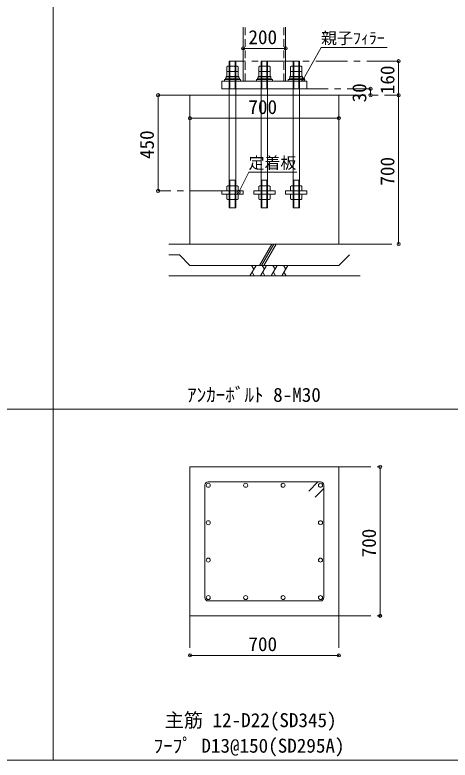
# Model space of a CAD drawing. Units: millimetres, scale not verified. Extents: x -24459 to 24278, y -16646 to 17081.
# Drawn here: x -12139 to -10092, y 1189 to 4694 of the extents above; entities that cross this region are included whole.
import ezdxf
from ezdxf.enums import TextEntityAlignment as Align

# ---------------------------------------------------------------- set-up
doc = ezdxf.new("R2010")
doc.units = ezdxf.units.MM
doc.header["$LTSCALE"] = 30
doc.header["$PDMODE"] = 32
doc.header["$PDSIZE"] = 15
doc.linetypes.add('CHAIN1', pattern=[8, 5, -1, 1, -1])
doc.linetypes.add('DASHED1', pattern=[1.8, 1.2, -0.6])
for name, color, linetype, lineweight in [('0-0_0-0', 7, 'Continuous', 18), ('0-1_補助線', 7, 'Continuous', 18), ('0-3_通り芯', 7, 'Continuous', 18), ('0-4_ＲＣ部材', 7, 'Continuous', 18), ('0-5_Ｓ部材', 7, 'Continuous', 18), ('0-6_木部材', 7, 'Continuous', 18), ('0-7_建具', 7, 'Continuous', 18), ('F-0_F-0', 7, 'Continuous', 18)]:
    doc.layers.add(name, color=color, linetype=linetype, lineweight=lineweight)
doc.layers.add('7-0_7-0', color=7, linetype='Continuous')
doc.styles.add('ＭＳ ゴシック', font='')
doc.styles.get('ＭＳ ゴシック').set_extended_font_data('MS Gothic')

msp = doc.modelspace()

# ---------------------------------------------------------------- linework, layer by layer
at = {"layer": '0-0_0-0'}
for p, q in [((-11065.38, 4536.22), (-10865.38, 4536.22)), ((-10334.18, 4315.97), (-10334.18, 4475.97)), ((-10466.16, 4315.97), (-10466.16, 4345.97)), ((-11465.38, 3865.97), (-11465.38, 4315.97)), ((-10334.18, 3615.97), (-10334.18, 4315.97)), ((-11315.38, 4207.76), (-10615.38, 4207.76)), ((-10421, 1867.65), (-10421, 2567.65)), ((-11315.38, 1681.88), (-10615.38, 1681.88))]:
    msp.add_line(p, q, dxfattribs=at)
at = {"layer": '0-0_0-0', "color": 4}
for p, q in [((-10782.88, 4389.97), (-10698.99, 4540.92)), ((-10698.99, 4540.92), (-10388.5, 4540.92))]:
    msp.add_line(p, q, dxfattribs=at)
at = {"layer": '0-0_0-0', "linetype": 'CHAIN1'}
for p, q in [((-10334.18, 4475.97), (-11100.38, 4475.97)), ((-10815.38, 4345.97), (-10466.16, 4345.97)), ((-11315.38, 4315.97), (-11465.38, 4315.97)), ((-10640.38, 4315.97), (-10334.18, 4315.97)), ((-11165.38, 3865.97), (-11465.38, 3865.97)), ((-10515.38, 3615.97), (-10334.18, 3615.97)), ((-10615.38, 2567.65), (-10421, 2567.65)), ((-11315.38, 1867.65), (-11315.38, 1681.88)), ((-10615.38, 1867.65), (-10615.38, 1681.88)), ((-10615.38, 1867.65), (-10421, 1867.65))]:
    msp.add_line(p, q, dxfattribs=at)
at = {"layer": '0-0_0-0', "color": 4}
msp.add_lwpolyline([(-11086.32, 3859.79), (-11037.99, 3953.88), (-10813.11, 3953.88)], dxfattribs=at)
at = {"layer": '0-0_0-0'}
for p in [(-11065.38, 4536.22), (-10865.38, 4536.22), (-10334.18, 4475.97), (-10782.88, 4389.97), (-10466.16, 4345.97), (-11465.38, 4315.97), (-10466.16, 4315.97), (-10334.18, 4315.97), (-11315.38, 4207.76), (-10615.38, 4207.76), (-11465.38, 3865.97), (-11086.32, 3859.79), (-10334.18, 3615.97), (-10421, 2567.65), (-10421, 1867.65), (-11315.38, 1681.88), (-10615.38, 1681.88)]:
    msp.add_point(p, dxfattribs=at)
at = {"layer": '0-1_補助線'}
for p, q in [((-11137.6, 4451.97), (-11141.93, 4449.47)), ((-11137.6, 4451.97), (-11093.15, 4451.97)), ((-11132.99, 4451.97), (-11128.65, 4449.47)), ((-11100.38, 4475.97), (-11130.38, 4475.97)), ((-11130.38, 3785.97), (-11130.38, 4475.97)), ((-11124.32, 4451.97), (-11128.65, 4449.47)), ((-11127.38, 4345.97), (-11127.38, 4475.97)), ((-11106.43, 4451.97), (-11102.1, 4449.47)), ((-11103.38, 4345.97), (-11103.38, 4475.97)), ((-11097.76, 4451.97), (-11102.1, 4449.47)), ((-11100.38, 3785.97), (-11100.38, 4475.97)), ((-11093.15, 4451.97), (-11088.82, 4449.47)), ((-10987.6, 4451.97), (-10991.93, 4449.47)), ((-10987.6, 4451.97), (-10943.15, 4451.97)), ((-10982.99, 4451.97), (-10978.65, 4449.47)), ((-10980.38, 3785.97), (-10980.38, 4475.97)), ((-10950.38, 4475.97), (-10980.38, 4475.97)), ((-10974.32, 4451.97), (-10978.65, 4449.47)), ((-10977.38, 4345.97), (-10977.38, 4475.97)), ((-10956.43, 4451.97), (-10952.1, 4449.47)), ((-10953.38, 4345.97), (-10953.38, 4475.97)), ((-10947.76, 4451.97), (-10952.1, 4449.47)), ((-10950.38, 3785.97), (-10950.38, 4475.97)), ((-10943.15, 4451.97), (-10938.82, 4449.47)), ((-10837.6, 4451.97), (-10841.93, 4449.47)), ((-10837.6, 4451.97), (-10793.15, 4451.97)), ((-10832.99, 4451.97), (-10828.65, 4449.47)), ((-10830.38, 3785.97), (-10830.38, 4475.97)), ((-10800.38, 4475.97), (-10830.38, 4475.97)), ((-10824.32, 4451.97), (-10828.65, 4449.47)), ((-10827.38, 4345.97), (-10827.38, 4475.97)), ((-10806.43, 4451.97), (-10802.1, 4449.47)), ((-10803.38, 4345.97), (-10803.38, 4475.97)), ((-10797.76, 4451.97), (-10802.1, 4449.47)), ((-10800.38, 3785.97), (-10800.38, 4475.97)), ((-10793.15, 4451.97), (-10788.82, 4449.47)), ((-11141.93, 4449.47), (-11141.93, 4427.97)), ((-11137.6, 4427.97), (-11141.93, 4425.47)), ((-11141.93, 4427.97), (-11088.82, 4427.97)), ((-11141.93, 4425.47), (-11141.93, 4403.97)), ((-11137.6, 4427.97), (-11093.15, 4427.97)), ((-11132.99, 4427.97), (-11128.65, 4430.47)), ((-11132.99, 4427.97), (-11128.65, 4425.47)), ((-11128.65, 4449.47), (-11128.65, 4430.47)), ((-11124.32, 4427.97), (-11128.65, 4430.47)), ((-11124.32, 4427.97), (-11128.65, 4425.47)), ((-11128.65, 4425.47), (-11128.65, 4406.47)), ((-11106.43, 4427.97), (-11102.1, 4430.47)), ((-11106.43, 4427.97), (-11102.1, 4425.47)), ((-11102.1, 4449.47), (-11102.1, 4430.47)), ((-11097.76, 4427.97), (-11102.1, 4430.47)), ((-11097.76, 4427.97), (-11102.1, 4425.47)), ((-11102.1, 4425.47), (-11102.1, 4406.47)), ((-11093.15, 4427.97), (-11088.82, 4425.47)), ((-11088.82, 4449.47), (-11088.82, 4427.97)), ((-11088.82, 4425.47), (-11088.82, 4403.97)), ((-10991.93, 4449.47), (-10991.93, 4427.97)), ((-10987.6, 4427.97), (-10991.93, 4425.47)), ((-10991.93, 4427.97), (-10938.82, 4427.97)), ((-10991.93, 4425.47), (-10991.93, 4403.97)), ((-10987.6, 4427.97), (-10943.15, 4427.97)), ((-10982.99, 4427.97), (-10978.65, 4430.47)), ((-10982.99, 4427.97), (-10978.65, 4425.47)), ((-10978.65, 4449.47), (-10978.65, 4430.47)), ((-10974.32, 4427.97), (-10978.65, 4430.47)), ((-10974.32, 4427.97), (-10978.65, 4425.47)), ((-10978.65, 4425.47), (-10978.65, 4406.47)), ((-10956.43, 4427.97), (-10952.1, 4430.47)), ((-10956.43, 4427.97), (-10952.1, 4425.47)), ((-10952.1, 4449.47), (-10952.1, 4430.47)), ((-10947.76, 4427.97), (-10952.1, 4430.47)), ((-10947.76, 4427.97), (-10952.1, 4425.47)), ((-10952.1, 4425.47), (-10952.1, 4406.47)), ((-10943.15, 4427.97), (-10938.82, 4425.47)), ((-10938.82, 4449.47), (-10938.82, 4427.97)), ((-10938.82, 4425.47), (-10938.82, 4403.97)), ((-10841.93, 4449.47), (-10841.93, 4427.97)), ((-10837.6, 4427.97), (-10841.93, 4425.47)), ((-10841.93, 4427.97), (-10788.82, 4427.97)), ((-10841.93, 4425.47), (-10841.93, 4403.97)), ((-10837.6, 4427.97), (-10793.15, 4427.97)), ((-10832.99, 4427.97), (-10828.65, 4430.47)), ((-10832.99, 4427.97), (-10828.65, 4425.47)), ((-10828.65, 4449.47), (-10828.65, 4430.47)), ((-10824.32, 4427.97), (-10828.65, 4430.47)), ((-10824.32, 4427.97), (-10828.65, 4425.47)), ((-10828.65, 4425.47), (-10828.65, 4406.47)), ((-10806.43, 4427.97), (-10802.1, 4430.47)), ((-10806.43, 4427.97), (-10802.1, 4425.47)), ((-10802.1, 4449.47), (-10802.1, 4430.47)), ((-10797.76, 4427.97), (-10802.1, 4430.47)), ((-10797.76, 4427.97), (-10802.1, 4425.47)), ((-10802.1, 4425.47), (-10802.1, 4406.47)), ((-10793.15, 4427.97), (-10788.82, 4425.47)), ((-10788.82, 4449.47), (-10788.82, 4427.97)), ((-10788.82, 4425.47), (-10788.82, 4403.97)), ((-11165.38, 4381.97), (-11165.38, 4345.97)), ((-10765.38, 4381.97), (-11165.38, 4381.97)), ((-11147.88, 4395.97), (-11147.88, 4389.97)), ((-11147.88, 4395.97), (-11082.88, 4395.97)), ((-11145.38, 4403.97), (-11145.38, 4395.97)), ((-11145.38, 4403.97), (-11085.38, 4403.97)), ((-11137.6, 4403.97), (-11093.15, 4403.97)), ((-11132.99, 4403.97), (-11128.65, 4406.47)), ((-11124.32, 4403.97), (-11128.65, 4406.47)), ((-11106.43, 4403.97), (-11102.1, 4406.47)), ((-11097.76, 4403.97), (-11102.1, 4406.47)), ((-11085.38, 4403.97), (-11085.38, 4395.97)), ((-11082.88, 4395.97), (-11082.88, 4389.97)), ((-11077.88, 4389.97), (-11077.88, 4381.97)), ((-10997.88, 4395.97), (-10997.88, 4389.97)), ((-10997.88, 4395.97), (-10932.88, 4395.97)), ((-10995.38, 4403.97), (-10995.38, 4395.97)), ((-10995.38, 4403.97), (-10935.38, 4403.97)), ((-10987.6, 4403.97), (-10943.15, 4403.97)), ((-10982.99, 4403.97), (-10978.65, 4406.47)), ((-10974.32, 4403.97), (-10978.65, 4406.47)), ((-10956.43, 4403.97), (-10952.1, 4406.47)), ((-10947.76, 4403.97), (-10952.1, 4406.47)), ((-10935.38, 4403.97), (-10935.38, 4395.97)), ((-10932.88, 4395.97), (-10932.88, 4389.97)), ((-10927.88, 4389.97), (-10927.88, 4381.97)), ((-10847.88, 4395.97), (-10847.88, 4389.97)), ((-10847.88, 4395.97), (-10782.88, 4395.97)), ((-10845.38, 4403.97), (-10845.38, 4395.97)), ((-10845.38, 4403.97), (-10785.38, 4403.97)), ((-10837.6, 4403.97), (-10793.15, 4403.97)), ((-10832.99, 4403.97), (-10828.65, 4406.47)), ((-10824.32, 4403.97), (-10828.65, 4406.47)), ((-10806.43, 4403.97), (-10802.1, 4406.47)), ((-10797.76, 4403.97), (-10802.1, 4406.47)), ((-10785.38, 4403.97), (-10785.38, 4395.97)), ((-10782.88, 4395.97), (-10782.88, 4389.97)), ((-10777.88, 4389.97), (-10777.88, 4381.97)), ((-10765.38, 4345.97), (-10765.38, 4381.97)), ((-11165.38, 4345.97), (-10765.38, 4345.97)), ((-11100.38, 4345.97), (-11130.38, 4345.97)), ((-10950.38, 4345.97), (-10980.38, 4345.97)), ((-10800.38, 4345.97), (-10830.38, 4345.97)), ((-11137.6, 3889.97), (-11141.93, 3887.47)), ((-11137.6, 3889.97), (-11093.15, 3889.97)), ((-11132.99, 3889.97), (-11128.65, 3887.47)), ((-11130.38, 3915.97), (-11100.38, 3915.97)), ((-11124.32, 3889.97), (-11128.65, 3887.47)), ((-11127.38, 3785.97), (-11127.38, 3915.97)), ((-11106.43, 3889.97), (-11102.1, 3887.47)), ((-11103.38, 3785.97), (-11103.38, 3915.97)), ((-11097.76, 3889.97), (-11102.1, 3887.47)), ((-11093.15, 3889.97), (-11088.82, 3887.47)), ((-10987.6, 3889.97), (-10991.93, 3887.47)), ((-10987.6, 3889.97), (-10943.15, 3889.97)), ((-10982.99, 3889.97), (-10978.65, 3887.47)), ((-10980.38, 3915.97), (-10950.38, 3915.97)), ((-10974.32, 3889.97), (-10978.65, 3887.47)), ((-10977.38, 3785.97), (-10977.38, 3915.97)), ((-10956.43, 3889.97), (-10952.1, 3887.47)), ((-10953.38, 3785.97), (-10953.38, 3915.97)), ((-10947.76, 3889.97), (-10952.1, 3887.47)), ((-10943.15, 3889.97), (-10938.82, 3887.47)), ((-10837.6, 3889.97), (-10841.93, 3887.47)), ((-10837.6, 3889.97), (-10793.15, 3889.97)), ((-10832.99, 3889.97), (-10828.65, 3887.47)), ((-10830.38, 3915.97), (-10800.38, 3915.97)), ((-10824.32, 3889.97), (-10828.65, 3887.47)), ((-10827.38, 3785.97), (-10827.38, 3915.97)), ((-10806.43, 3889.97), (-10802.1, 3887.47)), ((-10803.38, 3785.97), (-10803.38, 3915.97)), ((-10797.76, 3889.97), (-10802.1, 3887.47)), ((-10793.15, 3889.97), (-10788.82, 3887.47)), ((-11141.93, 3887.47), (-11141.93, 3865.97)), ((-11137.6, 3865.97), (-11093.15, 3865.97)), ((-11132.99, 3865.97), (-11128.65, 3868.47)), ((-11128.65, 3887.47), (-11128.65, 3868.47)), ((-11124.32, 3865.97), (-11128.65, 3868.47)), ((-11106.43, 3865.97), (-11102.1, 3868.47)), ((-11102.1, 3887.47), (-11102.1, 3868.47)), ((-11097.76, 3865.97), (-11102.1, 3868.47)), ((-11088.82, 3887.47), (-11088.82, 3865.97)), ((-11065.38, 3849.97), (-11065.38, 3865.97)), ((-10991.93, 3887.47), (-10991.93, 3865.97)), ((-10987.6, 3865.97), (-10943.15, 3865.97)), ((-10982.99, 3865.97), (-10978.65, 3868.47)), ((-10978.65, 3887.47), (-10978.65, 3868.47)), ((-10974.32, 3865.97), (-10978.65, 3868.47)), ((-10956.43, 3865.97), (-10952.1, 3868.47)), ((-10952.1, 3887.47), (-10952.1, 3868.47)), ((-10947.76, 3865.97), (-10952.1, 3868.47)), ((-10938.82, 3887.47), (-10938.82, 3865.97)), ((-10915.38, 3849.97), (-10915.38, 3865.97)), ((-10841.93, 3887.47), (-10841.93, 3865.97)), ((-10837.6, 3865.97), (-10793.15, 3865.97)), ((-10832.99, 3865.97), (-10828.65, 3868.47)), ((-10828.65, 3887.47), (-10828.65, 3868.47)), ((-10824.32, 3865.97), (-10828.65, 3868.47)), ((-10806.43, 3865.97), (-10802.1, 3868.47)), ((-10802.1, 3887.47), (-10802.1, 3868.47)), ((-10797.76, 3865.97), (-10802.1, 3868.47)), ((-10788.82, 3887.47), (-10788.82, 3865.97)), ((-10765.38, 3849.97), (-10765.38, 3865.97)), ((-11165.38, 3849.97), (-11065.38, 3849.97)), ((-11141.93, 3849.97), (-11141.93, 3828.47)), ((-11137.6, 3825.97), (-11141.93, 3828.47)), ((-11137.6, 3849.97), (-11093.15, 3849.97)), ((-11137.6, 3825.97), (-11093.15, 3825.97)), ((-11132.99, 3849.97), (-11128.65, 3847.47)), ((-11132.99, 3825.97), (-11128.65, 3828.47)), ((-11124.32, 3849.97), (-11128.65, 3847.47)), ((-11128.65, 3847.47), (-11128.65, 3828.47)), ((-11124.32, 3825.97), (-11128.65, 3828.47)), ((-11106.43, 3849.97), (-11102.1, 3847.47)), ((-11106.43, 3825.97), (-11102.1, 3828.47)), ((-11097.76, 3849.97), (-11102.1, 3847.47)), ((-11102.1, 3847.47), (-11102.1, 3828.47)), ((-11097.76, 3825.97), (-11102.1, 3828.47)), ((-11093.15, 3825.97), (-11088.82, 3828.47)), ((-11088.82, 3849.97), (-11088.82, 3828.47)), ((-11015.38, 3849.97), (-10915.38, 3849.97)), ((-10991.93, 3849.97), (-10991.93, 3828.47)), ((-10987.6, 3825.97), (-10991.93, 3828.47)), ((-10987.6, 3849.97), (-10943.15, 3849.97)), ((-10987.6, 3825.97), (-10943.15, 3825.97)), ((-10982.99, 3849.97), (-10978.65, 3847.47)), ((-10982.99, 3825.97), (-10978.65, 3828.47)), ((-10974.32, 3849.97), (-10978.65, 3847.47)), ((-10978.65, 3847.47), (-10978.65, 3828.47)), ((-10974.32, 3825.97), (-10978.65, 3828.47)), ((-10956.43, 3849.97), (-10952.1, 3847.47)), ((-10956.43, 3825.97), (-10952.1, 3828.47)), ((-10947.76, 3849.97), (-10952.1, 3847.47)), ((-10952.1, 3847.47), (-10952.1, 3828.47)), ((-10947.76, 3825.97), (-10952.1, 3828.47)), ((-10943.15, 3825.97), (-10938.82, 3828.47)), ((-10938.82, 3849.97), (-10938.82, 3828.47)), ((-10865.38, 3849.97), (-10765.38, 3849.97)), ((-10841.93, 3849.97), (-10841.93, 3828.47)), ((-10837.6, 3825.97), (-10841.93, 3828.47)), ((-10837.6, 3849.97), (-10793.15, 3849.97)), ((-10837.6, 3825.97), (-10793.15, 3825.97)), ((-10832.99, 3849.97), (-10828.65, 3847.47)), ((-10832.99, 3825.97), (-10828.65, 3828.47)), ((-10824.32, 3849.97), (-10828.65, 3847.47)), ((-10828.65, 3847.47), (-10828.65, 3828.47)), ((-10824.32, 3825.97), (-10828.65, 3828.47)), ((-10806.43, 3849.97), (-10802.1, 3847.47)), ((-10806.43, 3825.97), (-10802.1, 3828.47)), ((-10797.76, 3849.97), (-10802.1, 3847.47)), ((-10802.1, 3847.47), (-10802.1, 3828.47)), ((-10797.76, 3825.97), (-10802.1, 3828.47)), ((-10793.15, 3825.97), (-10788.82, 3828.47)), ((-10788.82, 3849.97), (-10788.82, 3828.47)), ((-11130.38, 3785.97), (-11100.38, 3785.97)), ((-10980.38, 3785.97), (-10950.38, 3785.97)), ((-10830.38, 3785.97), (-10800.38, 3785.97))]:
    msp.add_line(p, q, dxfattribs=at)
for points in [[(-11077.88, 4389.97), (-11152.88, 4389.97), (-11152.88, 4381.97)], [(-10927.88, 4389.97), (-11002.88, 4389.97), (-11002.88, 4381.97)], [(-10777.88, 4389.97), (-10852.88, 4389.97), (-10852.88, 4381.97)], [(-11165.38, 3849.97), (-11165.38, 3865.97), (-11065.38, 3865.97)], [(-11015.38, 3849.97), (-11015.38, 3865.97), (-10915.38, 3865.97)], [(-10865.38, 3849.97), (-10865.38, 3865.97), (-10765.38, 3865.97)]]:
    msp.add_lwpolyline(points, dxfattribs=at)
at = {"layer": '0-3_通り芯'}
for p, q in [((-11065.38, 4381.97), (-11065.38, 4635.61)), ((-10865.38, 4381.97), (-10865.38, 4635.61))]:
    msp.add_line(p, q, dxfattribs=at)
at = {"layer": '0-3_通り芯', "linetype": 'DASHED1'}
for p, q in [((-11056.38, 4381.97), (-11056.38, 4635.61)), ((-10874.38, 4381.97), (-10874.38, 4635.61))]:
    msp.add_line(p, q, dxfattribs=at)
at = {"layer": '0-4_ＲＣ部材'}
for p, q in [((-11315.38, 4315.97), (-10615.38, 4315.97)), ((-11315.38, 3615.97), (-11315.38, 4315.97)), ((-10615.38, 3615.97), (-10615.38, 4315.97)), ((-11415.38, 3615.97), (-10515.38, 3615.97)), ((-11315.38, 1867.65), (-11315.38, 2567.65)), ((-11315.38, 2567.65), (-10615.38, 2567.65)), ((-10615.38, 2567.65), (-10615.38, 1867.65)), ((-10615.38, 1867.65), (-11315.38, 1867.65))]:
    msp.add_line(p, q, dxfattribs=at)
at = {"layer": '0-5_Ｓ部材'}
for p, q in [((-10988.52, 3515.97), (-10930.78, 3615.97)), ((-10978.52, 3515.97), (-10920.78, 3615.97)), ((-10968.52, 3515.97), (-10910.78, 3615.97)), ((-11415.38, 3565.97), (-11365.38, 3565.97)), ((-11315.38, 3515.97), (-11365.38, 3565.97)), ((-10615.38, 3515.97), (-10565.38, 3565.97)), ((-11315.38, 3515.97), (-10615.38, 3515.97)), ((-11033.68, 3465.97), (-11004.81, 3515.97)), ((-11015.21, 3497.97), (-11025.6, 3515.97)), ((-10983.68, 3465.97), (-10954.81, 3515.97)), ((-10965.21, 3497.97), (-10975.6, 3515.97)), ((-10933.68, 3465.97), (-10904.81, 3515.97)), ((-10915.21, 3497.97), (-10925.6, 3515.97)), ((-10883.68, 3465.97), (-10854.81, 3515.97)), ((-10865.21, 3497.97), (-10875.6, 3515.97)), ((-11023.29, 3483.97), (-11012.9, 3465.97)), ((-10973.29, 3483.97), (-10962.9, 3465.97)), ((-10923.29, 3483.97), (-10912.9, 3465.97)), ((-10873.29, 3483.97), (-10862.9, 3465.97)), ((-11415.38, 3465.97), (-10515.38, 3465.97))]:
    msp.add_line(p, q, dxfattribs=at)
at = {"layer": '0-6_木部材'}
for p, q in [((-10701.38, 2497.65), (-11229.38, 2497.65)), ((-10713.63, 2497.8), (-10757.09, 2454.34)), ((-11245.38, 1953.65), (-11245.38, 2481.65)), ((-10685.38, 2466.05), (-10726.17, 2425.26)), ((-10685.38, 1953.65), (-10685.38, 2481.65)), ((-11229.38, 1937.65), (-10701.38, 1937.65))]:
    msp.add_line(p, q, dxfattribs=at)
for centre, start, end in [((-11229.38, 2481.65), 90, 180), ((-10701.38, 2481.65), 0, 90), ((-11229.38, 1953.65), 180, 270), ((-10701.38, 1953.65), 270, 0)]:
    msp.add_arc(centre, 16, start, end, dxfattribs=at)
at = {"layer": '0-7_建具'}
for centre in [(-11229.38, 2481.65), (-11053.38, 2481.65), (-10877.38, 2481.65), (-10701.38, 2481.65), (-11229.38, 2305.65), (-10701.38, 2305.65), (-11229.38, 2129.65), (-10701.38, 2129.65), (-11229.38, 1953.65), (-11053.38, 1953.65), (-10877.38, 1953.65), (-10701.38, 1953.65)]:
    msp.add_circle(centre, 9.5, dxfattribs=at)
at = {"layer": 'F-0_F-0'}
for p, q in [((-11958.75, 1189.25), (-11958.75, 6364.25)), ((-5998.5, 2839.25), (-14185.5, 2839.25))]:
    msp.add_line(p, q, dxfattribs=at)
msp.add_lwpolyline([(-14185.5, 1189.25), (-5998.5, 1189.25), (-5998.5, 6364.25)], dxfattribs=at)

# ---------------------------------------------------------------- texts
at = {"layer": '0-0_0-0', "style": 'ＭＳ ゴシック'}
for s, height, p in [('200', 65.98, (-11040.38, 4536.22)), ('親子ﾌｨﾗｰ', 54.99, (-10698.99, 4540.92)), ('700', 65.98, (-11040.38, 4207.76)), ('定着板', 54.99, (-11040, 3953.88)), ('700', 65.98, (-11040.38, 1681.88))]:
    msp.add_text(s, height=height, dxfattribs=at).set_placement(p, align=Align.BOTTOM_LEFT)
for s, p in [('160', (-10334.18, 4320.97)), ('30', (-10466.16, 4282.22)), ('450', (-11465.38, 4015.97)), ('700', (-10334.18, 3890.97)), ('700', (-10421, 2142.65))]:
    msp.add_text(s, height=65.98, rotation=90, dxfattribs=at).set_placement(p, align=Align.BOTTOM_LEFT)
at = {"layer": '7-0_7-0', "style": 'ＭＳ ゴシック'}
for s, p in [('ｱﾝｶｰﾎﾞﾙﾄ 8-M30', (-11329.13, 2854.25)), ('主筋 12-D22(SD345)', (-11434.12, 1324.25)), ('ﾌｰﾌﾟ D13@150(SD295A)', (-11486.63, 1204.25))]:
    msp.add_text(s, height=65.98, dxfattribs=at).set_placement(p, align=Align.BOTTOM_LEFT)

doc.saveas('drawing.dxf')
